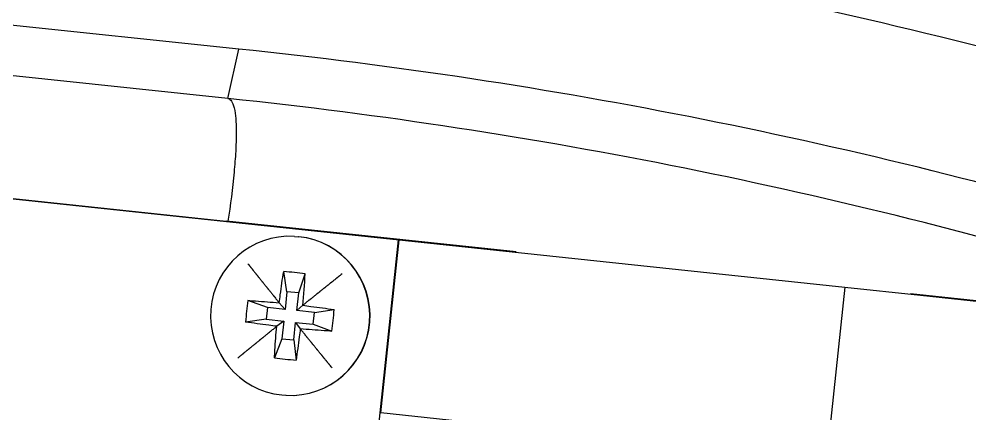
# Model space of a CAD drawing. Header units: millimetres. Extents: x 0 to 420, y 0 to 297.
# Drawn here: x 171.89 to 181.44, y 190.83 to 194.79 of the extents above; entities that cross this region are included whole.
import ezdxf

# ---------------------------------------------------------------- set-up
doc = ezdxf.new("R2010")
doc.units = ezdxf.units.MM
doc.header["$LTSCALE"] = 23.1
doc.layers.get('0').update_dxf_attribs({"linetype": 'CONTINUOUS'})
doc.layers.add('COSMETIC', color=7, linetype='CONTINUOUS')

msp = doc.modelspace()

# ---------------------------------------------------------------- linework, layer by layer
at = {"color": 7, "linetype": 'CONTINUOUS'}
for p, q in [((173.988, 193.9895), (160.6325, 195.3932)), ((174.0955, 194.4868), (165.805, 195.3523)), ((173.988, 193.9895), (174.0955, 194.4868)), ((175.7015, 192.5691), (169.2383, 193.2572)), ((169.2452, 193.2568), (180.1829, 192.0924)), ((176.8821, 192.4471), (173.9742, 192.7567)), ((174.6549, 192.6039), (174.6972, 192.6005)), ((174.8017, 184.1169), (175.7015, 192.5691)), ((175.5232, 190.8286), (175.7084, 192.5687)), ((175.7084, 192.5687), (175.7015, 192.5691)), ((174.5801, 192.0474), (174.5473, 192.2494)), ((174.6982, 192.0348), (174.7637, 192.2264)), ((174.5801, 192.0474), (174.5613, 191.8702)), ((174.6982, 192.0348), (174.5801, 192.0474)), ((174.6794, 191.8577), (174.6982, 192.0348)), ((180.1829, 192.0924), (179.9977, 190.3522)), ((180.1829, 192.0924), (180.9402, 192.0118)), ((182.7313, 191.8244), (180.8411, 192.0256)), ((174.3842, 191.8891), (174.1882, 191.9594)), ((174.5613, 191.8702), (174.5031, 191.9357)), ((180.9402, 192.0118), (182.6919, 191.8265)), ((174.3842, 191.8891), (174.3716, 191.771)), ((174.5613, 191.8702), (174.3842, 191.8891)), ((174.6794, 191.8577), (174.739, 191.9106)), ((174.8565, 191.8388), (174.6794, 191.8577)), ((174.8439, 191.7207), (174.8565, 191.8388)), ((174.8565, 191.8388), (175.0537, 191.8673)), ((174.3716, 191.771), (174.1652, 191.743)), ((174.3716, 191.771), (174.5487, 191.7521)), ((174.5487, 191.7521), (174.478, 191.6998)), ((174.5487, 191.7521), (174.5299, 191.575)), ((174.6479, 191.5624), (174.6668, 191.7396)), ((174.6668, 191.7396), (174.7139, 191.6747)), ((174.6668, 191.7396), (174.8439, 191.7207)), ((174.8439, 191.7207), (175.0306, 191.6509)), ((174.5299, 191.575), (174.4552, 191.3839)), ((174.5299, 191.575), (174.6479, 191.5624)), ((174.6479, 191.5624), (174.6715, 191.3609)), ((174.5278, 191.0095), (174.5701, 191.0061)), ((179.9977, 190.3522), (175.5232, 190.8286))]:
    msp.add_line(p, q, dxfattribs=at)
for centre, radius, start, end in [((168.8243, 144.8601), 51.25, 73.23424, 84), ((168.8511, 144.2373), 50.5225, 73.34028, 84.04181), ((168.8243, 144.8601), 49.4, 73.23424, 84), ((174.6125, 191.805), 0.8, 86.96421, 263.92067), ((174.6125, 191.805), 0.8, 266.96422, 83.92067), ((174.6145, 191.8049), 0.8, 266.97621, 83.92067), ((174.3887, 189.7348), 2.5196, 83.91737, 86.39086), ((174.3874, 189.7198), 2.5347, 81.46259, 83.92381), ((165.9717, 192.7551), 8.8078, 354.49763, 356.55844), ((176.6318, 191.5899), 2.4713, 171.40009, 176.44651), ((172.4692, 192.033), 2.5898, 351.51553, 356.33106), ((174.83, 193.878), 2.5221, 261.45337, 263.92444), ((174.8302, 193.8781), 2.5222, 263.91923, 266.39263)]:
    msp.add_arc(centre, radius, start, end, dxfattribs=at)
for points, knots in [([(173.9879, 193.9895), (174.0025, 193.9879), (174.0239, 193.9679), (174.0395, 193.9329), (174.0567, 193.8743), (174.0684, 193.776), (174.0725, 193.6304), (174.0662, 193.4507), (174.0429, 193.1546), (174.0122, 192.9198), (173.9872, 192.7556)], [0, 0, 0, 0, 0.034725, 0.060053, 0.092258, 0.178737, 0.294657, 0.437837, 0.60554, 1, 1, 1, 1]), ([(174.5031, 191.9357), (174.5064, 191.9629), (174.5195, 192.0677), (174.5347, 192.1722), (174.5473, 192.2494)], [0, 0, 0, 0, 0.25934, 1, 1, 1, 1]), ([(174.1882, 191.9594), (174.2132, 191.958), (174.3183, 191.9517), (174.4233, 191.9432), (174.5031, 191.9357)], [0, 0, 0, 0, 0.238348, 1, 1, 1, 1]), ([(174.739, 191.9106), (174.7662, 191.9073), (174.8713, 191.8943), (174.9762, 191.8795), (175.0537, 191.8673)], [0, 0, 0, 0, 0.259041, 1, 1, 1, 1]), ([(174.478, 191.6998), (174.4509, 191.7031), (174.3464, 191.716), (174.2421, 191.7308), (174.1652, 191.743)], [0, 0, 0, 0, 0.259713, 1, 1, 1, 1]), ([(174.4552, 191.3839), (174.4564, 191.4091), (174.4623, 191.5145), (174.4706, 191.6198), (174.478, 191.6998)], [0, 0, 0, 0, 0.238694, 1, 1, 1, 1]), ([(174.7139, 191.6747), (174.7106, 191.6475), (174.6979, 191.5427), (174.6834, 191.4381), (174.6715, 191.3609)], [0, 0, 0, 0, 0.259411, 1, 1, 1, 1]), ([(175.0306, 191.6509), (175.0053, 191.6523), (174.8996, 191.6586), (174.7941, 191.6672), (174.7139, 191.6747)], [0, 0, 0, 0, 0.239023, 1, 1, 1, 1])]:
    msp.add_open_spline(points, degree=3, knots=knots, dxfattribs=at)
at = {"layer": 'COSMETIC', "color": 7, "linetype": 'CONTINUOUS'}
for points in [[(174.1889, 192.3277), (174.1943, 192.3209), (174.2025, 192.3107), (174.2119, 192.2988), (174.2173, 192.292), (174.2214, 192.287), (174.2255, 192.2819), (174.2285, 192.278), (174.2305, 192.2755), (174.2314, 192.2744), (174.232, 192.2736), (174.2328, 192.2727), (174.2341, 192.2711), (174.2359, 192.2688), (174.2389, 192.2651), (174.2425, 192.2605), (174.2484, 192.2531), (174.2558, 192.2438), (174.2632, 192.2346), (174.2691, 192.2272), (174.2728, 192.2226), (174.2757, 192.2189), (174.2776, 192.2166), (174.2789, 192.215), (174.2796, 192.214), (174.2805, 192.213), (174.2815, 192.2117), (174.2831, 192.2097), (174.2852, 192.2071), (174.2885, 192.203), (174.2926, 192.1979), (174.2975, 192.1918), (174.304, 192.1836), (174.3122, 192.1733), (174.3204, 192.1631), (174.3262, 192.1559), (174.3295, 192.1518), (174.3319, 192.1488), (174.3344, 192.1456), (174.3378, 192.1414), (174.3437, 192.1341), (174.352, 192.1236), (174.3604, 192.1132), (174.3671, 192.1048), (174.3722, 192.0985), (174.3772, 192.0923), (174.381, 192.0875), (174.3835, 192.0844), (174.3846, 192.0831), (174.3854, 192.0821), (174.3863, 192.081), (174.3879, 192.079), (174.3901, 192.0762), (174.3938, 192.0716), (174.3983, 192.066), (174.4056, 192.057), (174.4146, 192.0457), (174.4255, 192.0321), (174.4346, 192.0208), (174.4409, 192.013), (174.4446, 192.0084), (174.4483, 192.0038), (174.4529, 191.998), (174.4604, 191.9888), (174.4697, 191.9772), (174.4845, 191.9588), (174.4957, 191.9449), (174.5031, 191.9357)], [(175.1336, 192.2271), (175.1267, 192.2216), (175.1164, 192.2134), (175.1044, 192.2038), (175.0975, 192.1983), (175.0924, 192.1942), (175.0872, 192.1901), (175.0834, 192.187), (175.0808, 192.185), (175.0797, 192.1841), (175.0789, 192.1834), (175.0779, 192.1827), (175.0763, 192.1814), (175.074, 192.1795), (175.0702, 192.1766), (175.0656, 192.1728), (175.0581, 192.1669), (175.0488, 192.1594), (175.0395, 192.152), (175.032, 192.146), (175.0274, 192.1423), (175.0236, 192.1393), (175.0213, 192.1374), (175.0197, 192.1361), (175.0187, 192.1354), (175.0177, 192.1345), (175.0164, 192.1335), (175.0143, 192.1318), (175.0118, 192.1298), (175.0076, 192.1265), (175.0025, 192.1223), (174.9963, 192.1174), (174.988, 192.1107), (174.9777, 192.1025), (174.9674, 192.0942), (174.9602, 192.0884), (174.956, 192.0851), (174.953, 192.0826), (174.9498, 192.0801), (174.9456, 192.0767), (174.9382, 192.0708), (174.9277, 192.0624), (174.9172, 192.0539), (174.9088, 192.0471), (174.9024, 192.0421), (174.8961, 192.037), (174.8914, 192.0332), (174.8882, 192.0307), (174.8869, 192.0296), (174.8859, 192.0288), (174.8848, 192.0279), (174.8828, 192.0263), (174.8799, 192.024), (174.8754, 192.0204), (174.8697, 192.0158), (174.8607, 192.0085), (174.8493, 191.9994), (174.8357, 191.9885), (174.8244, 191.9793), (174.8165, 191.973), (174.8119, 191.9693), (174.8073, 191.9656), (174.8015, 191.9609), (174.7922, 191.9535), (174.7806, 191.9441), (174.7621, 191.9292), (174.7482, 191.918), (174.739, 191.9106)], [(174.0884, 191.383), (174.0951, 191.3885), (174.1052, 191.3967), (174.1169, 191.4063), (174.1236, 191.4118), (174.1287, 191.4159), (174.1337, 191.4201), (174.1375, 191.4232), (174.14, 191.4252), (174.1411, 191.4261), (174.1419, 191.4267), (174.1428, 191.4275), (174.1444, 191.4288), (174.1467, 191.4307), (174.1503, 191.4336), (174.1549, 191.4374), (174.1622, 191.4433), (174.1714, 191.4508), (174.1806, 191.4583), (174.1879, 191.4642), (174.1925, 191.468), (174.1961, 191.471), (174.1984, 191.4728), (174.2, 191.4741), (174.2009, 191.4749), (174.202, 191.4757), (174.2032, 191.4768), (174.2053, 191.4784), (174.2078, 191.4805), (174.2119, 191.4838), (174.217, 191.4879), (174.2231, 191.4929), (174.2312, 191.4995), (174.2414, 191.5078), (174.2516, 191.5161), (174.2587, 191.5219), (174.2627, 191.5252), (174.2658, 191.5277), (174.2689, 191.5302), (174.2731, 191.5336), (174.2804, 191.5395), (174.2908, 191.548), (174.3012, 191.5564), (174.3095, 191.5632), (174.3157, 191.5682), (174.322, 191.5733), (174.3267, 191.5771), (174.3298, 191.5797), (174.3311, 191.5807), (174.3321, 191.5815), (174.3332, 191.5824), (174.3352, 191.5841), (174.338, 191.5863), (174.3425, 191.59), (174.3481, 191.5945), (174.3571, 191.6018), (174.3684, 191.6109), (174.3818, 191.6219), (174.3931, 191.631), (174.4009, 191.6374), (174.4055, 191.6411), (174.4101, 191.6448), (174.4158, 191.6495), (174.4251, 191.6569), (174.4366, 191.6662), (174.455, 191.6812), (174.4688, 191.6924), (174.478, 191.6998)], [(175.033, 191.2824), (175.0274, 191.2892), (175.0191, 191.2994), (175.0094, 191.3113), (175.0038, 191.3181), (174.9996, 191.3232), (174.9955, 191.3283), (174.9923, 191.3321), (174.9903, 191.3347), (174.9894, 191.3358), (174.9887, 191.3366), (174.988, 191.3375), (174.9866, 191.3391), (174.9848, 191.3414), (174.9817, 191.3451), (174.978, 191.3497), (174.9719, 191.3571), (174.9644, 191.3664), (174.9568, 191.3756), (174.9508, 191.383), (174.947, 191.3876), (174.944, 191.3913), (174.9421, 191.3937), (174.9408, 191.3953), (174.9401, 191.3962), (174.9392, 191.3973), (174.9382, 191.3985), (174.9365, 191.4006), (174.9344, 191.4031), (174.9311, 191.4072), (174.9269, 191.4124), (174.9219, 191.4185), (174.9152, 191.4267), (174.9069, 191.437), (174.8985, 191.4472), (174.8927, 191.4544), (174.8893, 191.4585), (174.8868, 191.4615), (174.8843, 191.4647), (174.8809, 191.4689), (174.8749, 191.4762), (174.8664, 191.4867), (174.8579, 191.4971), (174.8511, 191.5055), (174.846, 191.5118), (174.8409, 191.5181), (174.8371, 191.5228), (174.8345, 191.5259), (174.8334, 191.5272), (174.8326, 191.5283), (174.8317, 191.5294), (174.8301, 191.5314), (174.8278, 191.5342), (174.8241, 191.5387), (174.8196, 191.5443), (174.8122, 191.5534), (174.8031, 191.5647), (174.7921, 191.5782), (174.7829, 191.5895), (174.7765, 191.5974), (174.7728, 191.6019), (174.7691, 191.6066), (174.7644, 191.6123), (174.7569, 191.6216), (174.7475, 191.6331), (174.7326, 191.6516), (174.7213, 191.6655), (174.7139, 191.6747)]]:
    msp.add_open_spline(points, degree=3, knots=[0, 0, 0, 0, 0.0625, 0.09375, 0.109375, 0.125, 0.140625, 0.15625, 0.160156, 0.164062, 0.166016, 0.167969, 0.171875, 0.179688, 0.1875, 0.203125, 0.21875, 0.25, 0.28125, 0.296875, 0.3125, 0.320312, 0.328125, 0.332031, 0.333984, 0.335938, 0.339844, 0.34375, 0.351562, 0.359375, 0.375, 0.390625, 0.40625, 0.4375, 0.46875, 0.484375, 0.492188, 0.5, 0.507812, 0.515625, 0.53125, 0.5625, 0.59375, 0.609375, 0.625, 0.640625, 0.65625, 0.660156, 0.664062, 0.666016, 0.667969, 0.671875, 0.679688, 0.6875, 0.703125, 0.71875, 0.75, 0.78125, 0.8125, 0.828125, 0.835938, 0.84375, 0.859375, 0.875, 0.90625, 0.9375, 1, 1, 1, 1], dxfattribs=at)

doc.saveas('drawing.dxf')
